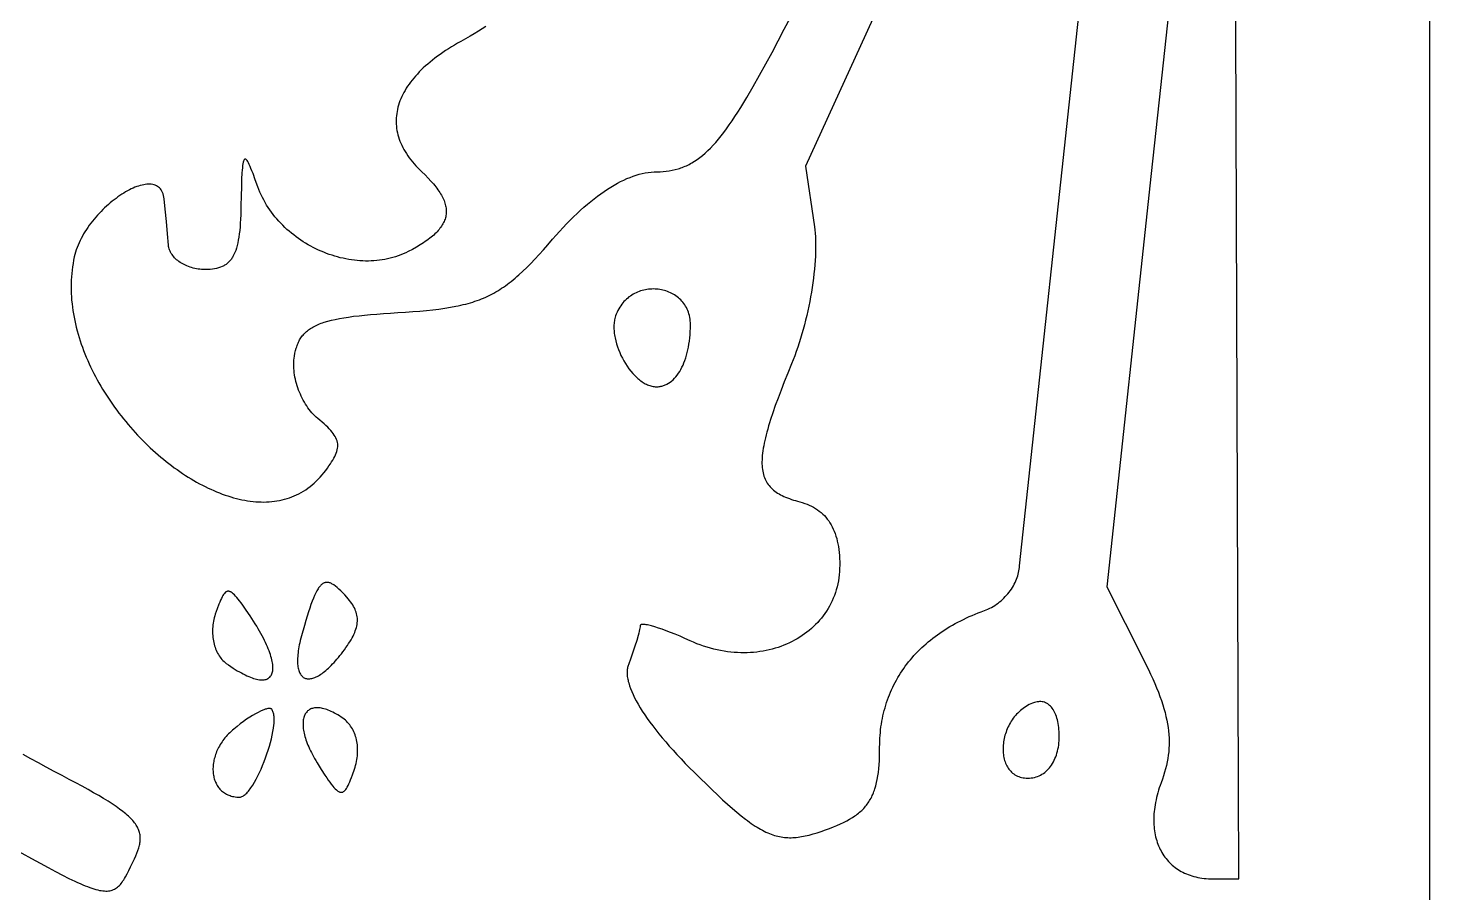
# Model space of a CAD drawing. Extents: x -452 to 452, y -1000 to 1000.
# Drawn here: x 151.6 to 452.5, y 310.8 to 496.3 of the extents above; entities that cross this region are included whole.
import ezdxf

# ---------------------------------------------------------------- set-up
doc = ezdxf.new("R2010")
doc.units = 0
doc.layers.add('LAYER_1', color=18, linetype='CONTINUOUS')

msp = doc.modelspace()

# ---------------------------------------------------------------- linework, layer by layer
at = {"layer": 'LAYER_1'}
for points in [[(0, -1000), (452.5, -1000), (452.5, 1000), (-452.5, 1000), (-452.5, -1000)], [(293.79, 432.62), (293.78, 433.04), (293.75, 433.45), (293.71, 433.84), (293.64, 434.23), (293.56, 434.61), (293.46, 434.97), (293.35, 435.32), (293.22, 435.67), (293.08, 436), (292.92, 436.31), (292.75, 436.62), (292.56, 436.92), (292.37, 437.2), (292.16, 437.47), (291.93, 437.73), (291.7, 437.98), (291.46, 438.21), (291.2, 438.44), (290.94, 438.65), (290.67, 438.85), (290.39, 439.03), (290.1, 439.21), (289.8, 439.37), (289.5, 439.52), (289.19, 439.66), (288.87, 439.78), (288.55, 439.89), (288.22, 439.99), (287.89, 440.08), (287.56, 440.15), (287.22, 440.21), (286.88, 440.26), (286.54, 440.29), (286.2, 440.31), (285.85, 440.32), (285.51, 440.31), (285.16, 440.29), (284.81, 440.26), (284.47, 440.22), (284.13, 440.16), (283.79, 440.08), (283.45, 440), (283.11, 439.9), (282.78, 439.78), (282.46, 439.66), (282.13, 439.52), (281.82, 439.36), (281.51, 439.19), (281.2, 439.01), (280.9, 438.81), (280.61, 438.6), (280.33, 438.37), (280.05, 438.13), (279.79, 437.88), (279.53, 437.61), (279.29, 437.32), (279.05, 437.03), (278.83, 436.71), (278.61, 436.38), (278.41, 436.04), (278.23, 435.69), (278.05, 435.31), (277.89, 434.93), (277.74, 434.52), (277.66, 434.26), (277.59, 434), (277.53, 433.73), (277.48, 433.45), (277.44, 433.17), (277.41, 432.88), (277.39, 432.59), (277.38, 432.3), (277.37, 432), (277.38, 431.7), (277.4, 431.39), (277.42, 431.08), (277.46, 430.77), (277.5, 430.46), (277.55, 430.15), (277.61, 429.84), (277.75, 429.2), (277.93, 428.57), (278.13, 427.94), (278.36, 427.31), (278.61, 426.68), (278.89, 426.07), (279.2, 425.46), (279.52, 424.87), (279.87, 424.3), (280.23, 423.74), (280.61, 423.21), (281.01, 422.7), (281.42, 422.21), (281.85, 421.76), (282.06, 421.54), (282.28, 421.33), (282.5, 421.13), (282.73, 420.94), (282.95, 420.76), (283.18, 420.59), (283.41, 420.42), (283.64, 420.27), (283.88, 420.13), (284.11, 420), (284.34, 419.88), (284.58, 419.77), (284.82, 419.67), (285.05, 419.59), (285.29, 419.51), (285.53, 419.45), (285.77, 419.4), (286, 419.37), (286.24, 419.35), (286.48, 419.34), (286.68, 419.35), (286.87, 419.36), (287.07, 419.38), (287.27, 419.41), (287.46, 419.44), (287.65, 419.48), (287.84, 419.53), (288.02, 419.59), (288.21, 419.66), (288.39, 419.73), (288.57, 419.81), (288.74, 419.9), (289.09, 420.1), (289.43, 420.32), (289.76, 420.57), (290.07, 420.85), (290.38, 421.16), (290.68, 421.49), (290.96, 421.84), (291.23, 422.23), (291.49, 422.63), (291.74, 423.06), (291.98, 423.51), (292.2, 423.98), (292.41, 424.48), (292.61, 424.99), (292.79, 425.53), (292.96, 426.09), (293.11, 426.66), (293.25, 427.26), (293.37, 427.87), (293.48, 428.5), (293.58, 429.15), (293.65, 429.81), (293.71, 430.49), (293.76, 431.18), (293.78, 431.89)], [(220.06, 374.18), (219.6, 374.68), (219.17, 375.14), (218.76, 375.57), (218.36, 375.95), (217.98, 376.29), (217.62, 376.58), (217.27, 376.83), (217.1, 376.94), (216.94, 377.03), (216.78, 377.12), (216.62, 377.19), (216.46, 377.25), (216.31, 377.3), (216.16, 377.34), (216.01, 377.36), (215.86, 377.37), (215.72, 377.37), (215.58, 377.36), (215.44, 377.34), (215.3, 377.3), (215.17, 377.25), (215.03, 377.18), (214.9, 377.11), (214.77, 377.02), (214.64, 376.91), (214.51, 376.8), (214.38, 376.67), (214.25, 376.52), (214.13, 376.36), (214, 376.19), (213.88, 376.01), (213.63, 375.59), (213.38, 375.12), (213.13, 374.59), (212.87, 374), (212.62, 373.36), (212.36, 372.65), (212.09, 371.87), (211.82, 371.04), (211.54, 370.14), (211.25, 369.18), (210.95, 368.15), (210.32, 365.9), (210.19, 365.4), (210.07, 364.91), (209.96, 364.43), (209.86, 363.97), (209.78, 363.53), (209.7, 363.09), (209.64, 362.67), (209.58, 362.27), (209.54, 361.88), (209.51, 361.5), (209.49, 361.14), (209.48, 360.79), (209.48, 360.45), (209.49, 360.13), (209.5, 359.82), (209.53, 359.53), (209.57, 359.25), (209.62, 358.98), (209.68, 358.73), (209.74, 358.49), (209.82, 358.27), (209.9, 358.06), (209.99, 357.87), (210.09, 357.69), (210.2, 357.52), (210.32, 357.37), (210.45, 357.24), (210.58, 357.12), (210.72, 357.01), (210.87, 356.92), (211.03, 356.84), (211.2, 356.78), (211.37, 356.73), (211.55, 356.7), (211.73, 356.69), (211.93, 356.68), (212.13, 356.7), (212.33, 356.73), (212.55, 356.77), (212.77, 356.83), (212.99, 356.9), (213.22, 356.99), (213.46, 357.1), (213.7, 357.22), (213.95, 357.35), (214.2, 357.5), (214.46, 357.67), (214.73, 357.85), (215, 358.05), (215.27, 358.27), (215.55, 358.49), (215.83, 358.74), (216.12, 359), (216.41, 359.28), (216.71, 359.57), (217.01, 359.88), (217.32, 360.2), (217.62, 360.54), (217.93, 360.9), (218.25, 361.27), (218.57, 361.66), (218.89, 362.07), (219.21, 362.49), (219.54, 362.93), (219.87, 363.38), (220.17, 363.81), (220.45, 364.24), (220.72, 364.66), (220.96, 365.06), (221.19, 365.46), (221.39, 365.85), (221.57, 366.23), (221.74, 366.6), (221.88, 366.96), (222.01, 367.32), (222.11, 367.67), (222.19, 368.02), (222.26, 368.36), (222.3, 368.69), (222.33, 369.03), (222.33, 369.35), (222.32, 369.68), (222.29, 370), (222.23, 370.32), (222.16, 370.64), (222.07, 370.96), (221.95, 371.27), (221.82, 371.59), (221.67, 371.91), (221.5, 372.22), (221.31, 372.54), (221.1, 372.86), (220.87, 373.19), (220.62, 373.51), (220.35, 373.84)], [(199.28, 370.21), (198.45, 371.43), (197.71, 372.49), (197.37, 372.96), (197.05, 373.39), (196.74, 373.78), (196.46, 374.13), (196.19, 374.44), (195.93, 374.7), (195.69, 374.93), (195.46, 375.12), (195.24, 375.27), (195.14, 375.33), (195.04, 375.38), (194.94, 375.42), (194.84, 375.44), (194.74, 375.46), (194.65, 375.47), (194.56, 375.47), (194.47, 375.46), (194.38, 375.44), (194.29, 375.41), (194.2, 375.37), (194.12, 375.32), (194.03, 375.26), (193.95, 375.19), (193.78, 375.02), (193.62, 374.81), (193.45, 374.56), (193.29, 374.27), (193.13, 373.94), (192.96, 373.57), (192.79, 373.17), (192.61, 372.72), (192.24, 371.71), (191.83, 370.55), (191.71, 370.17), (191.6, 369.79), (191.51, 369.41), (191.43, 369.03), (191.37, 368.64), (191.31, 368.26), (191.28, 367.87), (191.25, 367.48), (191.24, 367.1), (191.24, 366.72), (191.25, 366.34), (191.27, 365.96), (191.31, 365.59), (191.36, 365.22), (191.42, 364.86), (191.49, 364.5), (191.58, 364.15), (191.68, 363.8), (191.78, 363.46), (191.9, 363.13), (192.03, 362.81), (192.18, 362.5), (192.33, 362.19), (192.49, 361.9), (192.67, 361.62), (192.85, 361.35), (193.05, 361.09), (193.26, 360.85), (193.47, 360.61), (193.7, 360.4), (193.94, 360.19), (194.18, 360.01), (194.68, 359.66), (195.17, 359.33), (195.64, 359.01), (196.1, 358.72), (196.55, 358.44), (196.99, 358.19), (197.42, 357.95), (197.83, 357.73), (198.23, 357.53), (198.62, 357.34), (199, 357.18), (199.36, 357.03), (199.71, 356.9), (200.05, 356.79), (200.37, 356.69), (200.69, 356.61), (200.99, 356.55), (201.28, 356.5), (201.55, 356.48), (201.81, 356.46), (202.06, 356.47), (202.29, 356.49), (202.52, 356.53), (202.72, 356.58), (202.92, 356.65), (203.1, 356.73), (203.27, 356.83), (203.42, 356.95), (203.56, 357.08), (203.69, 357.23), (203.8, 357.39), (203.9, 357.56), (203.98, 357.75), (204.05, 357.96), (204.11, 358.18), (204.15, 358.41), (204.18, 358.66), (204.19, 358.92), (204.19, 359.2), (204.18, 359.49), (204.15, 359.79), (204.1, 360.11), (204.04, 360.44), (203.97, 360.79), (203.88, 361.14), (203.78, 361.51), (203.66, 361.89), (203.52, 362.29), (203.38, 362.7), (203.21, 363.12), (203.03, 363.55), (202.84, 363.99), (202.63, 364.45), (202.4, 364.92), (202.16, 365.4), (201.9, 365.89), (201.63, 366.39), (201.34, 366.9), (201.04, 367.43), (200.72, 367.96), (200.38, 368.51), (200.03, 369.07), (199.66, 369.63)], [(203.94, 350.15), (203.86, 350.22), (203.77, 350.27), (203.67, 350.3), (203.54, 350.32), (203.4, 350.33), (203.25, 350.32), (203.08, 350.3), (202.9, 350.26), (202.71, 350.21), (202.5, 350.15), (202.28, 350.07), (202.05, 349.98), (201.55, 349.76), (201.02, 349.5), (200.45, 349.19), (199.84, 348.84), (199.21, 348.44), (198.56, 348.01), (197.88, 347.54), (197.2, 347.03), (196.5, 346.49), (195.79, 345.92), (195.49, 345.67), (195.2, 345.41), (194.92, 345.14), (194.65, 344.87), (194.39, 344.6), (194.15, 344.32), (193.91, 344.04), (193.69, 343.75), (193.47, 343.46), (193.27, 343.17), (193.07, 342.88), (192.89, 342.58), (192.71, 342.28), (192.55, 341.98), (192.4, 341.68), (192.26, 341.37), (192.12, 341.07), (192, 340.76), (191.89, 340.46), (191.79, 340.15), (191.7, 339.85), (191.62, 339.54), (191.55, 339.24), (191.49, 338.94), (191.44, 338.64), (191.39, 338.34), (191.36, 338.04), (191.34, 337.75), (191.33, 337.46), (191.33, 337.17), (191.34, 336.88), (191.36, 336.6), (191.39, 336.33), (191.43, 336.05), (191.48, 335.78), (191.54, 335.52), (191.61, 335.26), (191.69, 335.01), (191.77, 334.76), (191.87, 334.52), (191.98, 334.28), (192.1, 334.06), (192.22, 333.83), (192.36, 333.62), (192.51, 333.41), (192.66, 333.21), (192.83, 333.02), (193, 332.84), (193.19, 332.67), (193.38, 332.5), (193.58, 332.35), (193.79, 332.2), (194.02, 332.07), (194.25, 331.94), (194.49, 331.83), (194.74, 331.72), (195, 331.63), (195.26, 331.55), (195.54, 331.48), (195.83, 331.42), (196.12, 331.37), (196.43, 331.34), (196.74, 331.32), (197.07, 331.31), (197.22, 331.33), (197.38, 331.36), (197.55, 331.42), (197.71, 331.5), (197.88, 331.6), (198.05, 331.72), (198.23, 331.86), (198.4, 332.01), (198.58, 332.19), (198.76, 332.39), (198.94, 332.6), (199.12, 332.83), (199.31, 333.07), (199.49, 333.33), (199.86, 333.89), (200.23, 334.5), (200.59, 335.15), (200.95, 335.85), (201.31, 336.58), (201.65, 337.34), (201.99, 338.12), (202.31, 338.93), (202.62, 339.74), (202.91, 340.57), (203.18, 341.39), (203.43, 342.22), (203.66, 343.03), (203.87, 343.83), (204.04, 344.61), (204.19, 345.37), (204.31, 346.1), (204.4, 346.78), (204.43, 347.11), (204.45, 347.43), (204.47, 347.74), (204.47, 348.03), (204.47, 348.32), (204.45, 348.58), (204.42, 348.84), (204.39, 349.08), (204.34, 349.3), (204.28, 349.5), (204.21, 349.69), (204.13, 349.86), (204.04, 350.02)], [(219.2, 348.23), (218.82, 348.49), (218.45, 348.73), (218.09, 348.95), (217.73, 349.16), (217.38, 349.35), (217.04, 349.53), (216.7, 349.69), (216.38, 349.84), (216.06, 349.97), (215.75, 350.09), (215.45, 350.19), (215.15, 350.27), (214.87, 350.35), (214.59, 350.4), (214.32, 350.45), (214.06, 350.47), (213.81, 350.49), (213.57, 350.49), (213.33, 350.48), (213.11, 350.45), (212.89, 350.41), (212.69, 350.36), (212.49, 350.3), (212.3, 350.22), (212.13, 350.13), (211.96, 350.03), (211.8, 349.91), (211.65, 349.79), (211.51, 349.65), (211.38, 349.5), (211.26, 349.34), (211.15, 349.17), (211.06, 348.98), (210.97, 348.79), (210.89, 348.58), (210.82, 348.36), (210.77, 348.14), (210.72, 347.9), (210.69, 347.65), (210.66, 347.4), (210.65, 347.13), (210.65, 346.85), (210.66, 346.57), (210.68, 346.27), (210.71, 345.97), (210.76, 345.66), (210.82, 345.33), (210.88, 345), (210.96, 344.67), (211.06, 344.32), (211.16, 343.96), (211.28, 343.6), (211.41, 343.23), (211.55, 342.85), (211.7, 342.47), (211.87, 342.08), (212.05, 341.68), (212.24, 341.27), (212.44, 340.86), (212.66, 340.44), (212.89, 340.01), (213.13, 339.58), (213.39, 339.14), (213.66, 338.7), (214.56, 337.26), (215.37, 336.01), (215.74, 335.46), (216.08, 334.95), (216.41, 334.49), (216.73, 334.07), (217.02, 333.7), (217.3, 333.38), (217.56, 333.1), (217.81, 332.86), (218.05, 332.67), (218.16, 332.59), (218.27, 332.52), (218.38, 332.47), (218.49, 332.42), (218.59, 332.39), (218.7, 332.36), (218.8, 332.35), (218.9, 332.35), (218.99, 332.36), (219.09, 332.38), (219.18, 332.41), (219.27, 332.46), (219.36, 332.51), (219.45, 332.57), (219.54, 332.65), (219.63, 332.73), (219.81, 332.94), (219.98, 333.19), (220.16, 333.47), (220.33, 333.81), (220.51, 334.18), (220.69, 334.6), (220.87, 335.05), (221.06, 335.55), (221.26, 336.09), (221.68, 337.3), (221.82, 337.72), (221.94, 338.13), (222.04, 338.54), (222.13, 338.96), (222.21, 339.37), (222.27, 339.77), (222.32, 340.18), (222.35, 340.58), (222.37, 340.98), (222.38, 341.38), (222.37, 341.77), (222.35, 342.15), (222.31, 342.54), (222.26, 342.91), (222.2, 343.28), (222.13, 343.64), (222.04, 344), (221.94, 344.35), (221.82, 344.69), (221.69, 345.02), (221.55, 345.35), (221.4, 345.66), (221.24, 345.97), (221.06, 346.27), (220.87, 346.55), (220.67, 346.83), (220.45, 347.09), (220.23, 347.34), (219.99, 347.58), (219.74, 347.81), (219.47, 348.03)], [(367.6, 351.6), (367.22, 351.46), (366.86, 351.31), (366.5, 351.15), (366.16, 350.97), (365.83, 350.77), (365.5, 350.57), (365.19, 350.35), (364.89, 350.12), (364.6, 349.88), (364.32, 349.63), (364.05, 349.36), (363.79, 349.09), (363.54, 348.81), (363.3, 348.52), (363.07, 348.22), (362.86, 347.92), (362.65, 347.6), (362.46, 347.29), (362.27, 346.96), (362.1, 346.63), (361.94, 346.3), (361.79, 345.96), (361.65, 345.62), (361.52, 345.27), (361.41, 344.92), (361.3, 344.58), (361.21, 344.23), (361.13, 343.87), (361.06, 343.52), (361, 343.17), (360.95, 342.82), (360.91, 342.47), (360.89, 342.12), (360.88, 341.78), (360.88, 341.44), (360.89, 341.1), (360.91, 340.77), (360.95, 340.44), (361, 340.12), (361.05, 339.8), (361.13, 339.49), (361.21, 339.18), (361.31, 338.89), (361.41, 338.6), (361.53, 338.32), (361.67, 338.05), (361.81, 337.79), (361.97, 337.54), (362.14, 337.3), (362.32, 337.07), (362.52, 336.85), (362.72, 336.65), (362.94, 336.46), (363.18, 336.28), (363.42, 336.12), (363.68, 335.97), (363.95, 335.84), (364.24, 335.72), (364.53, 335.62), (364.84, 335.54), (365.17, 335.47), (365.5, 335.43), (365.85, 335.4), (366.21, 335.39), (366.58, 335.4), (366.94, 335.43), (367.3, 335.48), (367.64, 335.56), (367.98, 335.65), (368.31, 335.76), (368.63, 335.9), (368.94, 336.05), (369.24, 336.22), (369.54, 336.41), (369.82, 336.61), (370.09, 336.84), (370.35, 337.08), (370.6, 337.34), (370.84, 337.61), (371.07, 337.9), (371.29, 338.2), (371.49, 338.52), (371.69, 338.86), (371.87, 339.21), (372.03, 339.57), (372.19, 339.95), (372.33, 340.34), (372.46, 340.75), (372.57, 341.16), (372.67, 341.59), (372.76, 342.03), (372.83, 342.48), (372.88, 342.94), (372.92, 343.42), (372.94, 343.9), (372.95, 344.39), (372.95, 344.88), (372.93, 345.36), (372.89, 345.82), (372.85, 346.26), (372.79, 346.69), (372.73, 347.11), (372.65, 347.51), (372.56, 347.89), (372.46, 348.26), (372.34, 348.62), (372.22, 348.95), (372.09, 349.27), (371.94, 349.57), (371.79, 349.86), (371.63, 350.12), (371.45, 350.37), (371.27, 350.6), (371.08, 350.81), (370.88, 351), (370.67, 351.17), (370.46, 351.33), (370.23, 351.46), (370, 351.57), (369.76, 351.66), (369.51, 351.73), (369.26, 351.78), (369, 351.8), (368.73, 351.81), (368.46, 351.79), (368.18, 351.75), (367.89, 351.69)]]:
    msp.add_lwpolyline(points, close=True, dxfattribs=at)
for points in [[(396.71, 502.02), (394.68, 483.52), (392.68, 465.06), (383.14, 376.45), (391.02, 360.84), (391.56, 359.76), (392.07, 358.7), (392.56, 357.67), (393.01, 356.66), (393.44, 355.68), (393.84, 354.73), (394.21, 353.8), (394.55, 352.89), (394.86, 352.01), (395.15, 351.14), (395.41, 350.29), (395.64, 349.46), (395.84, 348.64), (396.02, 347.84), (396.17, 347.05), (396.3, 346.27), (396.39, 345.5), (396.46, 344.74), (396.51, 343.99), (396.53, 343.25), (396.52, 342.51), (396.49, 341.78), (396.43, 341.04), (396.35, 340.31), (396.24, 339.58), (396.11, 338.85), (395.95, 338.12), (395.77, 337.38), (395.56, 336.64), (395.33, 335.9), (395.08, 335.14), (394.8, 334.38), (394.61, 333.84), (394.42, 333.31), (394.25, 332.78), (394.1, 332.25), (393.95, 331.73), (393.82, 331.21), (393.71, 330.7), (393.6, 330.19), (393.51, 329.68), (393.43, 329.18), (393.37, 328.69), (393.31, 328.2), (393.27, 327.72), (393.25, 327.24), (393.23, 326.77), (393.23, 326.3), (393.24, 325.84), (393.26, 325.39), (393.29, 324.94), (393.34, 324.5), (393.39, 324.06), (393.46, 323.63), (393.54, 323.21), (393.63, 322.8), (393.74, 322.39), (393.85, 321.99), (393.98, 321.6), (394.12, 321.22), (394.27, 320.84), (394.43, 320.47), (394.6, 320.11), (394.78, 319.76), (394.97, 319.42), (395.18, 319.08), (395.39, 318.75), (395.62, 318.44), (395.86, 318.13), (396.1, 317.83), (396.36, 317.54), (396.63, 317.26), (396.91, 316.99), (397.19, 316.73), (397.49, 316.48), (397.8, 316.23), (398.12, 316), (398.44, 315.78), (398.78, 315.57), (399.13, 315.38), (399.49, 315.19), (399.85, 315.01), (400.23, 314.84), (400.61, 314.69), (401.01, 314.55), (401.41, 314.42), (401.82, 314.3), (402.25, 314.19), (402.68, 314.09), (403.12, 314.01), (403.56, 313.94), (404.02, 313.88), (404.49, 313.83), (404.96, 313.8), (405.44, 313.78), (405.93, 313.78), (411.5, 313.78), (410.4, 618.5)], [(336.39, 505.85), (318.52, 466.69), (320.41, 453.67), (320.5, 452.98), (320.57, 452.26), (320.62, 451.51), (320.65, 450.72), (320.67, 449.91), (320.66, 449.07), (320.64, 448.21), (320.61, 447.32), (320.55, 446.42), (320.49, 445.49), (320.4, 444.55), (320.3, 443.59), (320.18, 442.62), (320.05, 441.64), (319.91, 440.65), (319.75, 439.66), (319.57, 438.65), (319.39, 437.65), (319.19, 436.64), (318.97, 435.63), (318.75, 434.62), (318.51, 433.62), (318.26, 432.63), (317.99, 431.64), (317.72, 430.66), (317.43, 429.69), (317.14, 428.74), (316.83, 427.8), (316.51, 426.88), (316.18, 425.97), (315.85, 425.09), (315.5, 424.23), (314.69, 422.27), (313.94, 420.39), (313.24, 418.6), (312.6, 416.9), (312.01, 415.29), (311.47, 413.76), (310.99, 412.3), (310.77, 411.61), (310.57, 410.93), (310.38, 410.27), (310.2, 409.63), (310.04, 409), (309.89, 408.4), (309.75, 407.81), (309.63, 407.24), (309.52, 406.69), (309.42, 406.15), (309.34, 405.63), (309.28, 405.12), (309.22, 404.63), (309.18, 404.16), (309.16, 403.7), (309.15, 403.25), (309.15, 402.82), (309.17, 402.41), (309.2, 402), (309.25, 401.61), (309.31, 401.24), (309.38, 400.87), (309.47, 400.52), (309.57, 400.18), (309.69, 399.86), (309.82, 399.54), (309.96, 399.24), (310.12, 398.95), (310.29, 398.66), (310.48, 398.39), (310.68, 398.13), (310.9, 397.88), (311.13, 397.63), (311.38, 397.4), (311.64, 397.18), (311.91, 396.96), (312.2, 396.75), (312.5, 396.55), (312.82, 396.36), (313.15, 396.17), (313.5, 395.99), (313.86, 395.82), (314.23, 395.66), (314.62, 395.5), (315.03, 395.34), (315.45, 395.19), (315.88, 395.05), (316.33, 394.91), (316.79, 394.78), (317.27, 394.65), (317.8, 394.5), (318.32, 394.33), (318.82, 394.14), (319.31, 393.94), (319.77, 393.72), (320.22, 393.48), (320.65, 393.23), (321.06, 392.96), (321.45, 392.67), (321.83, 392.37), (322.19, 392.04), (322.53, 391.7), (322.86, 391.35), (323.17, 390.97), (323.46, 390.58), (323.73, 390.17), (323.99, 389.74), (324.23, 389.29), (324.45, 388.82), (324.66, 388.34), (324.85, 387.84), (325.02, 387.32), (325.18, 386.78), (325.31, 386.22), (325.44, 385.65), (325.54, 385.05), (325.63, 384.44), (325.71, 383.81), (325.76, 383.15), (325.8, 382.48), (325.83, 381.79), (325.84, 381.08), (325.82, 380.39), (325.79, 379.7), (325.73, 379.02), (325.65, 378.35), (325.54, 377.7), (325.41, 377.05), (325.26, 376.41), (325.09, 375.79), (324.9, 375.18), (324.69, 374.58), (324.45, 373.99), (324.2, 373.41), (323.93, 372.84), (323.64, 372.29), (323.33, 371.75), (323, 371.22), (322.65, 370.71), (322.29, 370.2), (321.91, 369.72), (321.51, 369.24), (321.1, 368.78), (320.67, 368.33), (320.23, 367.9), (319.77, 367.48), (319.29, 367.08), (318.8, 366.69), (318.3, 366.31), (317.79, 365.95), (317.26, 365.61), (316.72, 365.28), (316.16, 364.97), (315.6, 364.67), (315.02, 364.39), (314.43, 364.13), (313.84, 363.88), (313.23, 363.65), (312.61, 363.44), (311.98, 363.24), (311.35, 363.06), (310.7, 362.9), (310.05, 362.76), (309.39, 362.63), (308.72, 362.53), (308.04, 362.44), (307.36, 362.37), (306.68, 362.32), (305.98, 362.28), (305.28, 362.27), (304.58, 362.28), (303.87, 362.31), (303.16, 362.35), (302.44, 362.42), (301.72, 362.51), (301, 362.61), (300.28, 362.74), (299.55, 362.89), (298.82, 363.06), (298.09, 363.25), (297.36, 363.46), (296.63, 363.7), (295.9, 363.95), (295.17, 364.23), (294.44, 364.53), (293.71, 364.86), (292.62, 365.35), (291.56, 365.81), (290.54, 366.24), (289.55, 366.63), (288.62, 366.99), (287.73, 367.31), (286.91, 367.59), (286.15, 367.83), (285.46, 368.03), (284.84, 368.18), (284.56, 368.24), (284.3, 368.29), (284.06, 368.32), (283.85, 368.34), (283.66, 368.35), (283.49, 368.35), (283.34, 368.34), (283.22, 368.31), (283.13, 368.27), (283.06, 368.21), (283.03, 368.18), (283.02, 368.15), (283, 368.07), (282.99, 367.86), (282.95, 367.59), (282.89, 367.26), (282.8, 366.88), (282.7, 366.45), (282.57, 365.97), (282.26, 364.91), (281.89, 363.71), (281.46, 362.43), (280.99, 361.09), (280.48, 359.72), (280.41, 359.52), (280.35, 359.31), (280.3, 359.1), (280.26, 358.88), (280.23, 358.66), (280.21, 358.43), (280.2, 358.19), (280.2, 357.95), (280.21, 357.7), (280.23, 357.45), (280.25, 357.19), (280.29, 356.92), (280.34, 356.65), (280.4, 356.38), (280.46, 356.09), (280.54, 355.81), (280.72, 355.21), (280.93, 354.6), (281.19, 353.97), (281.48, 353.31), (281.8, 352.64), (282.17, 351.95), (282.57, 351.23), (283, 350.5), (283.47, 349.75), (283.98, 348.98), (284.52, 348.2), (285.09, 347.4), (285.7, 346.58), (286.35, 345.75), (287.02, 344.9), (287.73, 344.03), (288.48, 343.16), (289.25, 342.26), (290.06, 341.36), (290.9, 340.44), (291.78, 339.51), (292.68, 338.56), (293.62, 337.6), (294.59, 336.64), (295.93, 335.31), (297.22, 334.06), (298.44, 332.89), (299.6, 331.78), (300.71, 330.75), (301.77, 329.79), (302.79, 328.89), (303.76, 328.07), (304.69, 327.3), (305.58, 326.6), (306.02, 326.28), (306.45, 325.96), (306.86, 325.67), (307.28, 325.39), (307.68, 325.12), (308.08, 324.87), (308.48, 324.63), (308.86, 324.41), (309.25, 324.2), (309.63, 324), (310, 323.82), (310.37, 323.65), (310.74, 323.5), (311.1, 323.36), (311.47, 323.23), (311.83, 323.11), (312.19, 323.01), (312.54, 322.92), (312.9, 322.84), (313.26, 322.77), (313.61, 322.72), (313.97, 322.67), (314.33, 322.64), (314.69, 322.62), (315.05, 322.61), (315.41, 322.61), (315.78, 322.63), (316.15, 322.65), (316.52, 322.68), (316.9, 322.73), (317.28, 322.78), (317.66, 322.84), (318.06, 322.91), (318.45, 323), (319.26, 323.19), (320.1, 323.42), (320.97, 323.68), (321.87, 323.97), (322.81, 324.3), (323.66, 324.61), (324.47, 324.92), (325.24, 325.24), (325.98, 325.56), (326.67, 325.89), (327.33, 326.22), (327.95, 326.57), (328.54, 326.92), (329.09, 327.29), (329.36, 327.48), (329.61, 327.67), (329.86, 327.87), (330.1, 328.07), (330.33, 328.27), (330.56, 328.48), (330.78, 328.69), (330.99, 328.91), (331.19, 329.13), (331.38, 329.36), (331.57, 329.59), (331.75, 329.82), (331.92, 330.06), (332.09, 330.31), (332.25, 330.56), (332.4, 330.82), (332.55, 331.08), (332.69, 331.35), (332.82, 331.63), (332.95, 331.91), (333.07, 332.2), (333.18, 332.5), (333.29, 332.8), (333.4, 333.11), (333.58, 333.75), (333.75, 334.42), (333.9, 335.12), (334.02, 335.86), (334.13, 336.63), (334.22, 337.43), (334.29, 338.27), (334.34, 339.15), (334.37, 340.07), (334.4, 341.03), (334.4, 342.04), (334.41, 342.67), (334.43, 343.3), (334.46, 343.93), (334.5, 344.55), (334.55, 345.16), (334.61, 345.78), (334.69, 346.38), (334.78, 346.98), (334.88, 347.58), (334.99, 348.17), (335.11, 348.76), (335.25, 349.34), (335.39, 349.92), (335.55, 350.49), (335.71, 351.06), (335.89, 351.62), (336.08, 352.18), (336.29, 352.73), (336.5, 353.28), (336.72, 353.82), (336.96, 354.35), (337.2, 354.88), (337.46, 355.4), (337.73, 355.92), (338, 356.43), (338.29, 356.94), (338.59, 357.44), (338.9, 357.93), (339.23, 358.42), (339.56, 358.9), (339.9, 359.38), (340.25, 359.85), (340.62, 360.32), (340.99, 360.77), (341.38, 361.22), (341.77, 361.67), (342.18, 362.11), (342.59, 362.54), (343.02, 362.97), (343.46, 363.39), (343.9, 363.8), (344.36, 364.2), (344.83, 364.6), (345.3, 365), (345.79, 365.38), (346.29, 365.76), (346.79, 366.13), (347.31, 366.5), (347.84, 366.85), (348.37, 367.2), (348.92, 367.55), (349.48, 367.88), (350.04, 368.21), (350.62, 368.53), (351.2, 368.85), (351.8, 369.16), (352.4, 369.45), (353.01, 369.75), (353.64, 370.03), (354.27, 370.31), (354.91, 370.58), (355.56, 370.84), (356.22, 371.09), (356.89, 371.33), (357.27, 371.48), (357.65, 371.64), (358.03, 371.82), (358.4, 372.01), (358.76, 372.22), (359.11, 372.44), (359.46, 372.68), (359.8, 372.92), (360.13, 373.18), (360.45, 373.45), (360.77, 373.73), (361.07, 374.02), (361.37, 374.32), (361.65, 374.63), (361.92, 374.94), (362.18, 375.26), (362.43, 375.59), (362.67, 375.93), (362.89, 376.27), (363.1, 376.62), (363.3, 376.97), (363.48, 377.32), (363.64, 377.68), (363.79, 378.04), (363.93, 378.4), (364.05, 378.77), (364.15, 379.13), (364.23, 379.5), (364.3, 379.86), (364.35, 380.22), (364.38, 380.58), (364.39, 380.94), (377.33, 501.02)], [(249.9, 496.63), (249.11, 496.12), (248.28, 495.59), (247.41, 495.06), (246.49, 494.52), (245.53, 493.97), (244.51, 493.4), (243.83, 493.02), (243.16, 492.63), (242.51, 492.24), (241.87, 491.84), (241.26, 491.44), (240.66, 491.04), (240.07, 490.64), (239.51, 490.23), (238.96, 489.82), (238.43, 489.4), (237.91, 488.99), (237.42, 488.57), (236.94, 488.15), (236.47, 487.72), (236.03, 487.29), (235.6, 486.87), (235.19, 486.43), (234.8, 486), (234.42, 485.56), (234.07, 485.13), (233.73, 484.69), (233.4, 484.24), (233.1, 483.8), (232.81, 483.36), (232.54, 482.91), (232.29, 482.46), (232.06, 482.02), (231.84, 481.57), (231.64, 481.11), (231.46, 480.66), (231.3, 480.21), (231.16, 479.76), (231.03, 479.3), (230.92, 478.85), (230.83, 478.39), (230.76, 477.94), (230.7, 477.48), (230.66, 477.03), (230.65, 476.57), (230.65, 476.12), (230.66, 475.66), (230.7, 475.21), (230.75, 474.75), (230.82, 474.3), (230.92, 473.84), (231.02, 473.39), (231.15, 472.94), (231.3, 472.48), (231.46, 472.03), (231.64, 471.58), (231.84, 471.13), (232.06, 470.69), (232.3, 470.24), (232.56, 469.8), (232.83, 469.35), (233.13, 468.91), (233.44, 468.47), (233.77, 468.03), (234.12, 467.6), (234.49, 467.17), (234.87, 466.73), (235.28, 466.3), (235.7, 465.88), (236.15, 465.45), (236.85, 464.78), (237.5, 464.12), (238.11, 463.47), (238.66, 462.84), (238.92, 462.52), (239.16, 462.21), (239.39, 461.91), (239.61, 461.61), (239.82, 461.31), (240.01, 461.01), (240.19, 460.71), (240.36, 460.42), (240.52, 460.13), (240.66, 459.85), (240.79, 459.56), (240.91, 459.28), (241.01, 459), (241.1, 458.72), (241.18, 458.45), (241.25, 458.18), (241.3, 457.91), (241.34, 457.64), (241.37, 457.37), (241.39, 457.11), (241.39, 456.85), (241.38, 456.59), (241.35, 456.33), (241.32, 456.07), (241.27, 455.81), (241.2, 455.56), (241.13, 455.31), (241.04, 455.06), (240.94, 454.81), (240.82, 454.56), (240.69, 454.31), (240.55, 454.07), (240.4, 453.82), (240.23, 453.58), (240.05, 453.33), (239.86, 453.09), (239.66, 452.85), (239.44, 452.61), (239.2, 452.37), (238.96, 452.13), (238.7, 451.89), (238.43, 451.66), (238.15, 451.42), (237.85, 451.18), (237.54, 450.95), (237.21, 450.71), (236.88, 450.47), (236.53, 450.24), (235.79, 449.76), (235, 449.29), (234.15, 448.82), (233.25, 448.35), (232.72, 448.08), (232.18, 447.84), (231.63, 447.62), (231.08, 447.41), (230.52, 447.22), (229.96, 447.05), (229.39, 446.9), (228.81, 446.77), (228.23, 446.65), (227.65, 446.55), (227.06, 446.47), (226.47, 446.4), (225.88, 446.36), (225.28, 446.33), (224.68, 446.31), (224.08, 446.31), (223.48, 446.33), (222.88, 446.36), (222.28, 446.41), (221.67, 446.48), (221.07, 446.56), (220.47, 446.66), (219.86, 446.77), (219.26, 446.89), (218.66, 447.03), (218.07, 447.19), (217.47, 447.36), (216.88, 447.54), (216.3, 447.74), (215.71, 447.95), (215.13, 448.18), (214.56, 448.42), (213.99, 448.67), (213.42, 448.94), (212.86, 449.22), (212.31, 449.51), (211.76, 449.82), (211.22, 450.13), (210.69, 450.46), (210.17, 450.81), (209.65, 451.16), (209.15, 451.53), (208.65, 451.91), (208.16, 452.29), (207.68, 452.7), (207.21, 453.11), (206.75, 453.53), (206.3, 453.97), (205.87, 454.41), (205.44, 454.87), (205.03, 455.33), (204.63, 455.81), (204.24, 456.29), (203.87, 456.79), (203.51, 457.29), (203.16, 457.81), (202.83, 458.33), (202.51, 458.87), (202.21, 459.41), (201.93, 459.96), (201.66, 460.52), (201.41, 461.09), (201.17, 461.66), (200.95, 462.25), (200.4, 463.76), (199.92, 465.07), (199.7, 465.63), (199.49, 466.15), (199.3, 466.6), (199.11, 467), (198.95, 467.34), (198.79, 467.63), (198.64, 467.85), (198.51, 468.02), (198.44, 468.08), (198.38, 468.13), (198.32, 468.16), (198.27, 468.18), (198.21, 468.18), (198.16, 468.16), (198.11, 468.13), (198.07, 468.09), (198.02, 468.03), (197.98, 467.95), (197.94, 467.86), (197.9, 467.75), (197.82, 467.49), (197.76, 467.17), (197.7, 466.78), (197.65, 466.32), (197.6, 465.81), (197.55, 465.22), (197.48, 463.85), (197.42, 462.22), (197.37, 460.31), (197.33, 458.12), (197.31, 457.13), (197.28, 456.19), (197.24, 455.3), (197.19, 454.45), (197.13, 453.64), (197.06, 452.87), (196.97, 452.14), (196.88, 451.46), (196.77, 450.81), (196.65, 450.2), (196.52, 449.62), (196.37, 449.09), (196.21, 448.58), (196.03, 448.11), (195.83, 447.68), (195.62, 447.28), (195.51, 447.09), (195.4, 446.91), (195.28, 446.73), (195.15, 446.56), (195.03, 446.41), (194.89, 446.25), (194.76, 446.11), (194.61, 445.97), (194.47, 445.84), (194.32, 445.72), (194.16, 445.6), (194, 445.49), (193.83, 445.39), (193.66, 445.29), (193.49, 445.2), (193.31, 445.11), (192.93, 444.96), (192.53, 444.83), (192.11, 444.72), (191.66, 444.64), (191.2, 444.57), (190.71, 444.53), (190.2, 444.5), (189.66, 444.49), (189.28, 444.5), (188.9, 444.52), (188.52, 444.55), (188.16, 444.6), (187.79, 444.66), (187.43, 444.73), (187.08, 444.81), (186.74, 444.91), (186.4, 445.01), (186.07, 445.13), (185.75, 445.25), (185.43, 445.39), (185.13, 445.54), (184.84, 445.69), (184.55, 445.86), (184.28, 446.03), (184.02, 446.21), (183.77, 446.4), (183.53, 446.6), (183.31, 446.81), (183.09, 447.02), (182.9, 447.24), (182.71, 447.47), (182.55, 447.7), (182.39, 447.94), (182.25, 448.18), (182.13, 448.43), (182.03, 448.68), (181.94, 448.94), (181.87, 449.2), (181.82, 449.46), (181.79, 449.73), (181.59, 452.13), (181.34, 454.8), (181.09, 457.41), (180.86, 459.63), (180.81, 460.02), (180.73, 460.38), (180.64, 460.71), (180.52, 461.02), (180.38, 461.3), (180.23, 461.55), (180.06, 461.78), (179.87, 461.99), (179.66, 462.17), (179.44, 462.33), (179.2, 462.46), (178.94, 462.57), (178.68, 462.66), (178.4, 462.73), (178.1, 462.77), (177.8, 462.79), (177.48, 462.8), (177.15, 462.78), (176.81, 462.74), (176.46, 462.68), (176.1, 462.61), (175.74, 462.51), (175.36, 462.4), (174.98, 462.27), (174.59, 462.12), (174.2, 461.95), (173.8, 461.77), (173.4, 461.57), (173, 461.36), (172.59, 461.13), (172.18, 460.88), (171.76, 460.62), (171.35, 460.35), (170.94, 460.06), (170.52, 459.76), (170.11, 459.45), (169.7, 459.13), (169.29, 458.79), (168.88, 458.44), (168.48, 458.08), (168.08, 457.71), (167.69, 457.33), (167.3, 456.94), (166.91, 456.54), (166.54, 456.13), (166.17, 455.71), (165.81, 455.29), (165.46, 454.85), (165.12, 454.41), (164.79, 453.97), (164.47, 453.51), (164.16, 453.05), (163.86, 452.59), (163.58, 452.12), (163.3, 451.64), (163.05, 451.16), (162.8, 450.68), (162.58, 450.19), (162.37, 449.7), (162.17, 449.21), (162, 448.72), (161.84, 448.22), (161.7, 447.72), (161.57, 447.22), (161.43, 446.51), (161.3, 445.81), (161.19, 445.09), (161.09, 444.38), (161.01, 443.66), (160.96, 442.95), (160.91, 442.23), (160.89, 441.51), (160.88, 440.78), (160.89, 440.06), (160.91, 439.34), (160.95, 438.61), (161, 437.89), (161.08, 437.16), (161.16, 436.44), (161.26, 435.71), (161.38, 434.99), (161.51, 434.26), (161.66, 433.54), (161.82, 432.82), (161.99, 432.09), (162.18, 431.37), (162.38, 430.65), (162.59, 429.94), (162.82, 429.22), (163.06, 428.51), (163.31, 427.8), (163.58, 427.09), (163.85, 426.38), (164.14, 425.68), (164.44, 424.98), (164.76, 424.28), (165.08, 423.58), (165.42, 422.89), (165.76, 422.21), (166.12, 421.52), (166.49, 420.84), (166.86, 420.17), (167.25, 419.5), (167.65, 418.83), (168.05, 418.17), (168.47, 417.52), (168.9, 416.87), (169.33, 416.22), (169.77, 415.58), (170.22, 414.95), (170.68, 414.32), (171.15, 413.7), (171.63, 413.08), (172.11, 412.48), (172.6, 411.87), (173.1, 411.28), (173.6, 410.69), (174.11, 410.11), (174.63, 409.54), (175.16, 408.98), (175.69, 408.42), (176.22, 407.87), (176.76, 407.33), (177.31, 406.8), (177.86, 406.27), (178.42, 405.76), (178.98, 405.25), (179.55, 404.76), (180.12, 404.27), (180.69, 403.79), (181.27, 403.33), (181.86, 402.87), (182.44, 402.42), (183.03, 401.98), (183.62, 401.56), (184.22, 401.14), (184.81, 400.74), (185.41, 400.34), (186.02, 399.96), (186.62, 399.59), (187.22, 399.23), (187.83, 398.89), (188.44, 398.55), (189.05, 398.23), (189.66, 397.92), (190.27, 397.62), (190.88, 397.34), (191.49, 397.06), (192.1, 396.81), (192.71, 396.56), (193.32, 396.33), (193.93, 396.11), (194.54, 395.91), (195.14, 395.72), (195.75, 395.54), (196.35, 395.38), (196.95, 395.24), (197.55, 395.11), (198.15, 394.99), (198.75, 394.89), (199.34, 394.81), (199.93, 394.74), (200.51, 394.69), (201.1, 394.65), (201.67, 394.63), (202.25, 394.62), (202.82, 394.64), (203.39, 394.66), (203.95, 394.71), (204.51, 394.77), (205.06, 394.86), (205.61, 394.95), (206.15, 395.07), (206.69, 395.2), (207.22, 395.36), (207.74, 395.53), (208.26, 395.72), (208.77, 395.93), (209.28, 396.15), (209.78, 396.4), (210.27, 396.66), (210.75, 396.95), (211.23, 397.25), (211.7, 397.58), (212.16, 397.92), (212.61, 398.29), (213.05, 398.67), (213.49, 399.08), (213.91, 399.51), (214.33, 399.95), (214.74, 400.42), (215.14, 400.91), (215.52, 401.41), (215.88, 401.89), (216.22, 402.35), (216.52, 402.79), (216.8, 403.21), (217.06, 403.62), (217.28, 404.02), (217.48, 404.4), (217.65, 404.77), (217.8, 405.13), (217.92, 405.47), (218.01, 405.81), (218.07, 406.14), (218.1, 406.47), (218.11, 406.79), (218.09, 407.11), (218.04, 407.42), (217.96, 407.73), (217.85, 408.04), (217.71, 408.35), (217.55, 408.67), (217.36, 408.98), (217.13, 409.3), (216.88, 409.63), (216.6, 409.96), (216.29, 410.3), (215.95, 410.65), (215.58, 411.01), (215.18, 411.38), (214.75, 411.76), (214.29, 412.15), (213.8, 412.56), (213.48, 412.84), (213.16, 413.14), (212.85, 413.45), (212.55, 413.78), (212.26, 414.12), (211.98, 414.48), (211.71, 414.85), (211.44, 415.23), (211.19, 415.63), (210.94, 416.03), (210.71, 416.45), (210.49, 416.87), (210.28, 417.31), (210.08, 417.75), (209.89, 418.19), (209.71, 418.64), (209.55, 419.1), (209.4, 419.56), (209.26, 420.02), (209.14, 420.48), (209.03, 420.95), (208.93, 421.42), (208.85, 421.88), (208.78, 422.35), (208.73, 422.81), (208.7, 423.27), (208.67, 423.72), (208.67, 424.17), (208.68, 424.62), (208.71, 425.05), (208.75, 425.48), (208.81, 425.91), (208.93, 426.52), (209.06, 427.1), (209.21, 427.65), (209.3, 427.92), (209.39, 428.18), (209.49, 428.44), (209.59, 428.68), (209.7, 428.92), (209.81, 429.16), (209.93, 429.39), (210.06, 429.61), (210.2, 429.83), (210.35, 430.04), (210.5, 430.24), (210.66, 430.44), (210.83, 430.64), (211.01, 430.83), (211.19, 431.01), (211.39, 431.19), (211.59, 431.36), (211.81, 431.53), (212.03, 431.69), (212.27, 431.85), (212.51, 432), (212.77, 432.15), (213.03, 432.29), (213.31, 432.43), (213.6, 432.57), (213.9, 432.7), (214.21, 432.83), (214.53, 432.95), (214.87, 433.07), (215.22, 433.18), (215.95, 433.4), (216.74, 433.61), (217.58, 433.8), (218.48, 433.98), (219.43, 434.14), (220.45, 434.3), (221.52, 434.45), (222.67, 434.58), (223.87, 434.71), (225.15, 434.83), (226.49, 434.94), (227.91, 435.05), (229.4, 435.15), (230.97, 435.25), (232.63, 435.36), (234.21, 435.47), (235.71, 435.59), (237.15, 435.72), (238.52, 435.86), (239.83, 436.02), (241.08, 436.2), (242.28, 436.39), (243.42, 436.6), (243.97, 436.71), (244.52, 436.83), (245.05, 436.96), (245.57, 437.09), (246.08, 437.23), (246.58, 437.37), (247.07, 437.52), (247.56, 437.68), (248.03, 437.84), (248.5, 438.02), (248.96, 438.2), (249.42, 438.38), (249.86, 438.58), (250.31, 438.78), (250.74, 438.99), (251.18, 439.22), (251.6, 439.45), (252.03, 439.68), (252.45, 439.93), (252.86, 440.19), (253.28, 440.46), (253.69, 440.74), (254.1, 441.02), (254.51, 441.32), (254.92, 441.63), (255.33, 441.95), (255.74, 442.28), (256.15, 442.62), (256.56, 442.98), (256.98, 443.34), (257.81, 444.11), (258.66, 444.93), (259.52, 445.79), (260.4, 446.72), (261.31, 447.69), (262.24, 448.73), (263.2, 449.82), (264.2, 450.97), (264.96, 451.84), (265.71, 452.68), (266.47, 453.5), (267.22, 454.29), (267.97, 455.06), (268.72, 455.8), (269.46, 456.51), (270.2, 457.2), (270.94, 457.86), (271.68, 458.49), (272.41, 459.1), (273.14, 459.68), (273.86, 460.24), (274.58, 460.76), (275.3, 461.26), (276.01, 461.73), (276.71, 462.18), (277.42, 462.6), (278.11, 462.99), (278.8, 463.35), (279.49, 463.68), (280.17, 463.99), (280.84, 464.26), (281.51, 464.51), (282.17, 464.73), (282.82, 464.92), (283.47, 465.08), (284.11, 465.22), (284.74, 465.32), (285.36, 465.39), (285.98, 465.44), (286.59, 465.45), (287.27, 465.46), (287.94, 465.5), (288.6, 465.56), (289.25, 465.65), (289.89, 465.77), (290.51, 465.91), (291.13, 466.08), (291.43, 466.17), (291.74, 466.28), (292.04, 466.39), (292.34, 466.5), (292.64, 466.63), (292.93, 466.76), (293.23, 466.9), (293.52, 467.05), (293.81, 467.21), (294.1, 467.37), (294.68, 467.72), (295.25, 468.11), (295.82, 468.53), (296.39, 468.98), (296.96, 469.46), (297.53, 469.99), (298.09, 470.54), (298.66, 471.14), (299.23, 471.77), (299.81, 472.44), (300.38, 473.15), (300.97, 473.9), (301.55, 474.69), (302.14, 475.51), (302.74, 476.39), (303.35, 477.3), (303.97, 478.25), (304.59, 479.25), (305.23, 480.29), (305.87, 481.38), (307.25, 483.75), (308.62, 486.15), (309.97, 488.58), (311.31, 491.03), (312.63, 493.51), (313.94, 496.03), (315.25, 498.57)], [(148.22, 320.44), (152.37, 318.15), (154.23, 317.14), (155.96, 316.2), (157.57, 315.35), (159.05, 314.58), (160.42, 313.89), (161.69, 313.29), (162.28, 313.01), (162.85, 312.76), (163.39, 312.52), (163.92, 312.3), (164.41, 312.11), (164.89, 311.93), (165.35, 311.77), (165.78, 311.63), (166.2, 311.51), (166.6, 311.4), (166.98, 311.32), (167.34, 311.25), (167.69, 311.21), (168.02, 311.18), (168.34, 311.17), (168.64, 311.17), (168.93, 311.2), (169.21, 311.24), (169.47, 311.3), (169.73, 311.37), (169.97, 311.47), (170.2, 311.58), (170.43, 311.71), (170.65, 311.85), (170.86, 312.01), (171.06, 312.19), (171.26, 312.38), (171.45, 312.6), (171.64, 312.82), (171.83, 313.07), (172.01, 313.33), (172.19, 313.6), (172.37, 313.89), (172.55, 314.2), (172.91, 314.86), (173.28, 315.58), (173.66, 316.37), (174.48, 318.11), (174.77, 318.73), (175.02, 319.32), (175.23, 319.89), (175.41, 320.44), (175.48, 320.71), (175.55, 320.98), (175.61, 321.24), (175.65, 321.49), (175.69, 321.75), (175.71, 322), (175.73, 322.25), (175.73, 322.5), (175.72, 322.74), (175.7, 322.98), (175.67, 323.22), (175.63, 323.46), (175.57, 323.7), (175.51, 323.93), (175.43, 324.16), (175.34, 324.4), (175.23, 324.63), (175.12, 324.87), (174.99, 325.1), (174.84, 325.33), (174.68, 325.57), (174.51, 325.8), (174.33, 326.04), (174.13, 326.27), (173.91, 326.51), (173.68, 326.75), (173.44, 326.99), (173.18, 327.24), (172.91, 327.48), (172.62, 327.73), (172.31, 327.98), (171.99, 328.24), (171.3, 328.76), (170.54, 329.3), (169.72, 329.85), (168.82, 330.42), (167.86, 331.02), (166.82, 331.63), (165.71, 332.27), (164.52, 332.94), (163.25, 333.64), (161.9, 334.37), (160.48, 335.13), (158.97, 335.93), (157.25, 336.83), (155.55, 337.74), (153.87, 338.64), (152.21, 339.55), (150.57, 340.47)]]:
    msp.add_lwpolyline(points, dxfattribs=at)

doc.saveas('drawing.dxf')
